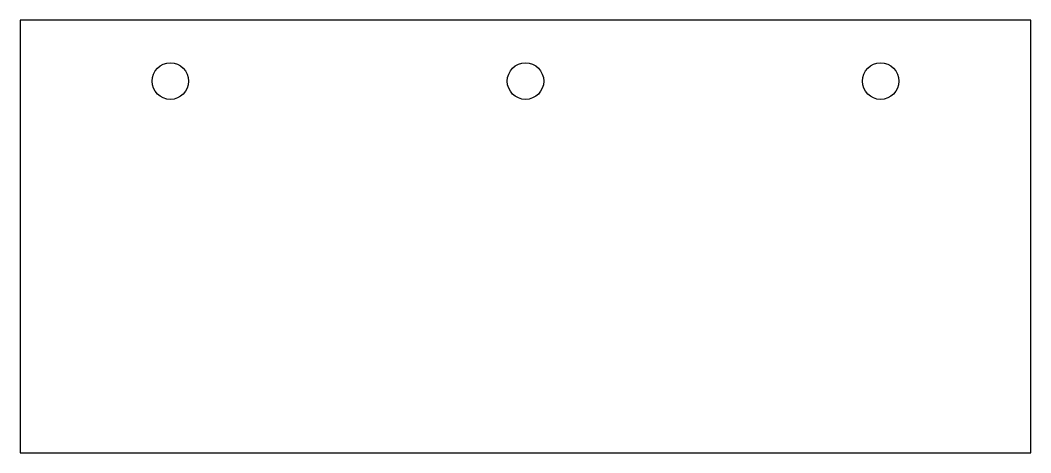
# Model space of a CAD drawing. Header units: millimetres. Extents: x 0 to 498, y 0 to 213.
import ezdxf

# ---------------------------------------------------------------- set-up
doc = ezdxf.new("R2010")
doc.units = ezdxf.units.MM
doc.layers.add('CORTE', color=7, linetype='CONTINUOUS')

msp = doc.modelspace()

# ---------------------------------------------------------------- linework, layer by layer
at = {"layer": 'CORTE'}
msp.add_lwpolyline([(0, 0), (498, 0), (498, 213.12), (0, 213.12)], close=True, dxfattribs=at)
for centre in [(74, 183.12), (249, 183.12), (424, 183.12)]:
    msp.add_circle(centre, 9, dxfattribs=at)

doc.saveas('drawing.dxf')
